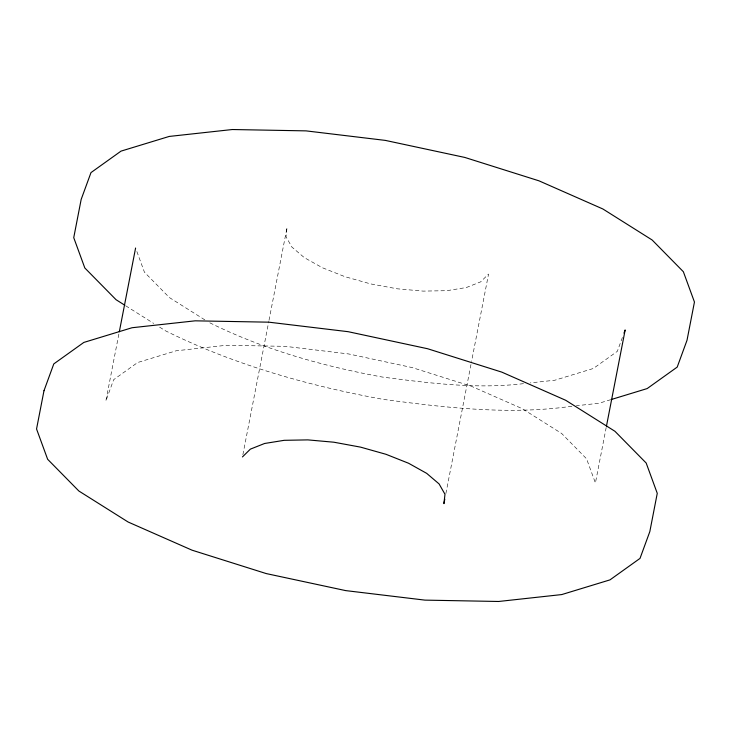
<?xml version="1.0" encoding="UTF-8"?>
<svg xmlns="http://www.w3.org/2000/svg" width="731" height="731" viewBox="0 0 731 731"><rect width="100%" height="100%" fill="white"/><g stroke="black" fill="none" stroke-linecap="round" stroke-linejoin="round"><path stroke-width="0.55" stroke-dasharray="3.65 2.74" d="M118.87 334.04L105.84 401.063L113.671 379.663L137.647 362.521L176.144 350.789L226.519 345.27L285.364 346.348L348.65 353.95L412.074 367.556L471.303 386.224L522.318 408.702L561.627 433.456L586.554 458.785L595.409 482.972L606.264 427.123M242.884 454.682L268.789 321.43M269.008 320.306L287.073 227.359L286.022 236.743L291.907 247.069L304.324 257.65L322.435 267.756L345.005 276.702L370.489 283.875L397.152 288.791L423.176 291.112L446.796 290.682L466.387 287.521L480.632 281.864L488.546 274.079L471.568 361.425M445.883 493.562L471.349 362.539M622.419 337.42L617.329 351.337L593.353 368.479L554.856 380.211L530.231 382.907M610.741 399.674L598.954 403.265L576.412 405.732M523.515 383.647C476.493 389.331 429.024 383.071 382.35 377.05C322.819 366.14 264.11 349.701 209.724 322.755M571.907 406.226C509.05 415.263 445.353 407.633 382.852 399.309C307.788 385.602 233.847 364.696 165.297 330.714L158.536 326.455M204.854 319.876L169.373 297.544L144.446 272.215L136.743 251.181M125.714 305.786L153.711 323.422"/><path stroke-width="1.1" d="M119.308 331.801L135.591 248.028M444.795 499.154L443.927 503.641L444.978 494.257L439.093 483.931L426.676 473.35L408.565 463.244L385.995 454.298L360.511 447.125L333.848 442.209L307.824 439.888L284.204 440.318L264.613 443.479L250.367 449.136L242.454 456.921M606.483 426.009L625.16 329.937L623.982 333.144M611.81 399.354L647.173 388.572L677.208 367.09L687.012 340.28L694.45 302.022L683.357 271.722L652.134 239.987L602.883 208.984L538.985 180.831L464.779 157.43L385.338 140.398L306.051 130.876L232.348 129.524L169.236 136.432L121.017 151.125L90.982 172.607L81.168 199.417L73.74 237.676L84.823 267.975L116.055 299.71L124.745 305.183M43.988 390.719L36.55 428.978L47.643 459.278L78.866 491.013L128.117 522.016L192.015 550.169L266.221 573.57L345.662 590.602L424.949 600.124L498.652 601.476L561.764 594.568L609.983 579.875L640.018 558.393L649.832 531.583L657.26 493.324L646.177 463.025L614.945 431.29L565.703 400.286L501.804 372.125L427.598 348.733L348.148 331.691L268.871 322.179L195.159 320.827L132.046 327.735L83.827 342.428L53.792 363.91L43.988 390.719"/></g></svg>
